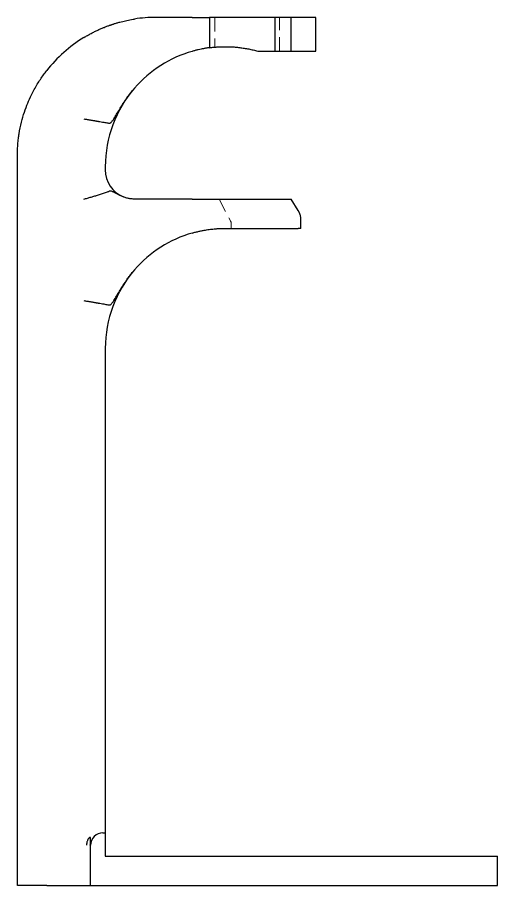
# Model space of a CAD drawing. Header units: millimetres. Extents: x 33 to 245, y 18 to 180.
# Drawn here: x 201.3 to 244.7, y 17.8 to 96.2 of the extents above; entities that cross this region are included whole.
import ezdxf

# ---------------------------------------------------------------- set-up
doc = ezdxf.new("R2010")
doc.units = ezdxf.units.MM
doc.linetypes.add('HIDDEN', pattern=[1.905, 1.27, -0.635])

msp = doc.modelspace()

# ---------------------------------------------------------------- linework, layer by layer
at = {"color": 7, "linetype": 'Continuous', "lineweight": 25}
for p, q in [((217.112, 96.194), (213.832, 96.194)), ((217.112, 96.194), (218.681, 96.194)), ((218.681, 96.194), (218.681, 93.455)), ((224.6, 96.194), (218.681, 96.194)), ((224.6, 93.146), (224.6, 96.194)), ((226.04, 96.194), (224.6, 96.194)), ((226.04, 93.146), (226.04, 96.194)), ((228.279, 96.194), (226.04, 96.194)), ((228.279, 93.146), (228.279, 96.194)), ((223.028, 93.146), (224.6, 93.146)), ((224.6, 93.146), (226.04, 93.146)), ((226.04, 93.146), (228.279, 93.146)), ((201.332, 17.811), (201.332, 83.694)), ((209.27, 82.715), (209.27, 82.436)), ((217.112, 79.79), (211.915, 79.79)), ((217.112, 79.79), (219.084, 79.79)), ((219.084, 79.79), (225.598, 79.79)), ((226.676, 78.762), (226.039, 79.787)), ((226.791, 78.55), (226.676, 78.762)), ((226.931, 77.144), (226.931, 77.946)), ((220.103, 77.144), (226.666, 77.144)), ((226.931, 77.144), (226.666, 77.144)), ((209.27, 66.311), (209.27, 31.04)), ((207.947, 21.861), (207.947, 21.962)), ((209.058, 22.573), (209.27, 22.573)), ((209.27, 22.573), (209.27, 20.457)), ((207.921, 21.595), (207.931, 21.635)), ((207.947, 17.811), (207.947, 21.462)), ((209.27, 20.457), (244.686, 20.457)), ((244.686, 17.811), (244.686, 20.457)), ((203.978, 17.811), (201.332, 17.811)), ((203.978, 17.811), (205.174, 17.811)), ((207.947, 17.811), (244.686, 17.811))]:
    msp.add_line(p, q, dxfattribs=at)
at = {"color": 7, "linetype": 'HIDDEN', "lineweight": 18}
for p, q in [((219.143, 96.194), (219.143, 93.506)), ((224.999, 93.146), (224.999, 96.194)), ((225, 93.146), (225, 96.194)), ((219.535, 79.79), (220.574, 77.812)), ((220.647, 77.517), (220.647, 77.144))]:
    msp.add_line(p, q, dxfattribs=at)
at = {"color": 7, "linetype": 'Continuous', "lineweight": 25}
for centre, radius, start, end in [((213.832, 83.694), 12.5, 90, 98.82015), ((213.832, 83.694), 12.5, 121.32895, 142.03003), ((220.103, 82.715), 10.833, 106.02857, 139.09263), ((220.103, 82.715), 10.833, 139.09263, 180), ((211.915, 82.436), 2.646, 180, 247.52249), ((220.103, 66.311), 10.833, 106.02857, 139.09263), ((220.103, 66.311), 10.833, 139.09263, 180), ((209.058, 21.462), 1.111, 90, 180)]:
    msp.add_arc(centre, radius, start, end, dxfattribs=at)
at = {"color": 7, "linetype": 'HIDDEN', "lineweight": 18}
for centre, radius, start, end in [((220.012, 77.517), 0.635, 0, 27.69947), ((206.571, 21.833), 1.376, 349.97373, 0)]:
    msp.add_arc(centre, radius, start, end, dxfattribs=at)
at = {"color": 7, "linetype": 'Continuous', "lineweight": 25}
for points, knots in [([(209.624, 95.465), (209.648, 95.473), (209.695, 95.49), (209.773, 95.517), (209.858, 95.546), (209.948, 95.576), (210.092, 95.622), (210.3, 95.686), (210.569, 95.762), (210.836, 95.831), (211.095, 95.892), (211.361, 95.948), (211.635, 96.001), (211.822, 96.031), (211.915, 96.046)], [0, 0, 0, 0, 0.049512, 0.099112, 0.148936, 0.19912, 0.249798, 0.374978, 0.499975, 0.601452, 0.701133, 0.800069, 0.899336, 1, 1, 1, 1]), ([(207.333, 94.372), (207.389, 94.405), (207.5, 94.472), (207.666, 94.568), (207.83, 94.66), (207.992, 94.747), (208.151, 94.829), (208.307, 94.907), (208.461, 94.982), (208.663, 95.076), (208.908, 95.185), (209.151, 95.285), (209.344, 95.361), (209.496, 95.418), (209.581, 95.449), (209.624, 95.465)], [0, 0, 0, 0, 0.065516, 0.129763, 0.192936, 0.255238, 0.316884, 0.378092, 0.439088, 0.500099, 0.625046, 0.749119, 0.833646, 0.917014, 1, 1, 1, 1]), ([(218.681, 93.455), (218.643, 93.45), (218.567, 93.439), (218.447, 93.421), (218.324, 93.402), (218.198, 93.38), (218.067, 93.356), (217.889, 93.321), (217.663, 93.271), (217.388, 93.204), (217.204, 93.153), (217.112, 93.127)], [0, 0, 0, 0, 0.082428, 0.164784, 0.247312, 0.330254, 0.413848, 0.498328, 0.665961, 0.832584, 1, 1, 1, 1]), ([(218.681, 93.455), (218.729, 93.461), (218.822, 93.473), (218.97, 93.489), (219.121, 93.503), (219.273, 93.515), (219.426, 93.525), (219.58, 93.533), (219.733, 93.539), (219.884, 93.544), (220.034, 93.546), (220.181, 93.547), (220.325, 93.546), (220.466, 93.542), (220.688, 93.534), (220.997, 93.514), (221.4, 93.472), (221.807, 93.415), (222.216, 93.342), (222.624, 93.254), (222.894, 93.182), (223.028, 93.146)], [0, 0, 0, 0, 0.0467624, 0.0921383, 0.1361295, 0.1787378, 0.2199655, 0.2598147, 0.298288, 0.3353884, 0.371119, 0.4054834, 0.4384856, 0.4701302, 0.5004222, 0.5856263, 0.6698898, 0.7533332, 0.8360808, 0.9182598, 1, 1, 1, 1]), ([(201.332, 83.694), (201.333, 83.817), (201.335, 84.052), (201.35, 84.392), (201.372, 84.704), (201.398, 84.988), (201.428, 85.245), (201.459, 85.474), (201.534, 85.968), (201.683, 86.693), (201.952, 87.617), (202.256, 88.435), (202.561, 89.115), (202.855, 89.682), (203.125, 90.153), (203.404, 90.592), (203.686, 91.002), (203.882, 91.259), (203.978, 91.385)], [0, 0, 0, 0, 0.04613, 0.08881, 0.128041, 0.163822, 0.196154, 0.225037, 0.250472, 0.383348, 0.500106, 0.603813, 0.69952, 0.765959, 0.829077, 0.889012, 0.945924, 1, 1, 1, 1]), ([(209.624, 86.634), (209.635, 86.633), (209.656, 86.631), (209.691, 86.641), (209.728, 86.66), (209.776, 86.694), (209.835, 86.753), (209.902, 86.835), (209.97, 86.928), (210.057, 87.057), (210.205, 87.298), (210.415, 87.657), (210.677, 88.096), (210.912, 88.466), (211.107, 88.758), (211.279, 89.004), (211.473, 89.267), (211.693, 89.548), (211.843, 89.724), (211.915, 89.809)], [0, 0, 0, 0, 0.01472, 0.029969, 0.046056, 0.063242, 0.092399, 0.12627, 0.156513, 0.189069, 0.251708, 0.376337, 0.500638, 0.625407, 0.69164, 0.750322, 0.838537, 0.921744, 1, 1, 1, 1]), ([(207.333, 87.029), (207.386, 87.02), (207.489, 87.003), (207.639, 86.979), (207.779, 86.955), (207.909, 86.934), (208.03, 86.914), (208.14, 86.895), (208.241, 86.878), (208.331, 86.862), (208.413, 86.848), (208.485, 86.836), (208.548, 86.824), (208.603, 86.815), (208.725, 86.794), (208.906, 86.762), (209.13, 86.723), (209.324, 86.689), (209.49, 86.659), (209.58, 86.642), (209.624, 86.634)], [0, 0, 0, 0, 0.057672, 0.11214, 0.163406, 0.211468, 0.256328, 0.297983, 0.336435, 0.371683, 0.403728, 0.432569, 0.458206, 0.480639, 0.499868, 0.609483, 0.714292, 0.814305, 0.909536, 1, 1, 1, 1]), ([(207.333, 79.79), (207.387, 79.805), (207.495, 79.834), (207.659, 79.879), (207.825, 79.925), (207.992, 79.973), (208.16, 80.021), (208.326, 80.071), (208.491, 80.121), (208.665, 80.175), (208.911, 80.252), (209.159, 80.335), (209.376, 80.41), (209.517, 80.46), (209.591, 80.487), (209.624, 80.499)], [0, 0, 0, 0, 0.058493, 0.118193, 0.179081, 0.241139, 0.304347, 0.368689, 0.434148, 0.500709, 0.583086, 0.749758, 0.847892, 0.931261, 1, 1, 1, 1]), ([(211.915, 79.79), (211.869, 79.791), (211.775, 79.792), (211.635, 79.804), (211.493, 79.823), (211.352, 79.849), (211.153, 79.896), (210.89, 79.983), (210.639, 80.093), (210.444, 80.19), (210.31, 80.263), (210.181, 80.334), (210.053, 80.401), (209.934, 80.458), (209.832, 80.496), (209.75, 80.513), (209.683, 80.515), (209.643, 80.504), (209.624, 80.499)], [0, 0, 0, 0, 0.048225, 0.097117, 0.14681, 0.197428, 0.249089, 0.364794, 0.498834, 0.560955, 0.623345, 0.685746, 0.748467, 0.816741, 0.874814, 0.918907, 0.960444, 1, 1, 1, 1]), ([(225.598, 79.79), (225.657, 79.79), (225.774, 79.79), (225.916, 79.79), (226.014, 79.79), (226.06, 79.79), (226.047, 79.79), (226.045, 79.79)], [0, 0, 0, 0, 0.236239, 0.467809, 0.710833, 0.935016, 1, 1, 1, 1]), ([(226.93, 77.946), (226.929, 77.99), (226.927, 78.077), (226.904, 78.225), (226.865, 78.388), (226.817, 78.494), (226.791, 78.55)], [0, 0, 0, 0, 0.234332, 0.470682, 0.720422, 1, 1, 1, 1]), ([(217.112, 76.723), (217.164, 76.738), (217.269, 76.768), (217.427, 76.809), (217.582, 76.847), (217.736, 76.883), (217.888, 76.916), (218.037, 76.946), (218.215, 76.979), (218.423, 77.014), (218.655, 77.048), (218.881, 77.076), (219.015, 77.089), (219.084, 77.096)], [0, 0, 0, 0, 0.072551, 0.144685, 0.21642, 0.287775, 0.35877, 0.429426, 0.499762, 0.61816, 0.740945, 0.8682, 1, 1, 1, 1]), ([(219.084, 77.096), (219.132, 77.101), (219.227, 77.109), (219.374, 77.12), (219.522, 77.129), (219.669, 77.136), (219.815, 77.141), (219.959, 77.144), (220.056, 77.144), (220.103, 77.144)], [0, 0, 0, 0, 0.158763, 0.3122073, 0.4603419, 0.6031766, 0.7407226, 0.8729924, 1, 1, 1, 1]), ([(209.624, 70.23), (209.635, 70.229), (209.656, 70.227), (209.691, 70.237), (209.728, 70.256), (209.776, 70.29), (209.835, 70.349), (209.902, 70.431), (209.97, 70.524), (210.057, 70.653), (210.205, 70.894), (210.415, 71.252), (210.677, 71.691), (210.912, 72.062), (211.107, 72.353), (211.279, 72.6), (211.473, 72.863), (211.693, 73.144), (211.843, 73.32), (211.915, 73.405)], [0, 0, 0, 0, 0.01472, 0.029969, 0.046056, 0.063242, 0.092399, 0.12627, 0.156513, 0.189069, 0.251708, 0.376337, 0.500638, 0.625407, 0.69164, 0.750322, 0.838537, 0.921744, 1, 1, 1, 1]), ([(207.333, 70.625), (207.386, 70.616), (207.489, 70.599), (207.639, 70.574), (207.779, 70.551), (207.909, 70.53), (208.03, 70.51), (208.14, 70.491), (208.241, 70.474), (208.331, 70.458), (208.413, 70.444), (208.485, 70.431), (208.548, 70.42), (208.603, 70.411), (208.725, 70.39), (208.906, 70.358), (209.13, 70.319), (209.324, 70.284), (209.49, 70.255), (209.58, 70.238), (209.624, 70.23)], [0, 0, 0, 0, 0.057672, 0.11214, 0.163406, 0.211468, 0.256328, 0.297983, 0.336435, 0.371683, 0.403728, 0.432569, 0.458206, 0.480639, 0.499868, 0.609483, 0.714292, 0.814305, 0.909536, 1, 1, 1, 1]), ([(209.27, 31.04), (209.27, 30.715), (209.27, 30.155), (209.27, 29.303), (209.27, 28.52), (209.27, 27.743), (209.27, 27.043), (209.27, 26.397), (209.27, 25.79), (209.27, 25.221), (209.27, 24.865), (209.27, 24.69)], [0, 0, 0, 0, 0.1454832, 0.2503024, 0.3823372, 0.5005952, 0.6077637, 0.7111437, 0.810872, 0.9071009, 1, 1, 1, 1]), ([(209.27, 24.69), (209.27, 24.626), (209.27, 24.497), (209.27, 24.314), (209.27, 24.138), (209.27, 23.97), (209.27, 23.73), (209.27, 23.439), (209.27, 23.132), (209.27, 22.888), (209.27, 22.729), (209.27, 22.634), (209.27, 22.583), (209.27, 22.577), (209.27, 22.573)], [0, 0, 0, 0, 0.050094, 0.10002, 0.149858, 0.199691, 0.249598, 0.375085, 0.499816, 0.624543, 0.748487, 0.83303, 0.916713, 1, 1, 1, 1]), ([(207.728, 22.022), (207.715, 21.998), (207.685, 21.945), (207.645, 21.855), (207.602, 21.727), (207.575, 21.593), (207.571, 21.495), (207.57, 21.462)], [0, 0, 0, 0, 0.140209, 0.306994, 0.499932, 0.831492, 1, 1, 1, 1]), ([(207.947, 21.962), (207.947, 21.991), (207.947, 22.048), (207.94, 22.109), (207.923, 22.144), (207.901, 22.155), (207.875, 22.154), (207.851, 22.145), (207.827, 22.131), (207.804, 22.114), (207.781, 22.093), (207.754, 22.063), (207.736, 22.035), (207.728, 22.022)], [0, 0, 0, 0, 0.25892, 0.498738, 0.629894, 0.748216, 0.81539, 0.874067, 0.907667, 0.937047, 0.963381, 0.983375, 1, 1, 1, 1]), ([(207.931, 21.635), (207.931, 21.638), (207.932, 21.643), (207.934, 21.654), (207.938, 21.685), (207.942, 21.723), (207.943, 21.746), (207.944, 21.763)], [0, 0, 0, 0, 0.017216, 0.034741, 0.0744, 0.313081, 1, 1, 1, 1]), ([(207.946, 21.784), (207.946, 21.797), (207.947, 21.824), (207.947, 21.848), (207.947, 21.861)], [0, 0, 0, 0, 0.481197, 1, 1, 1, 1])]:
    msp.add_open_spline(points, degree=3, knots=knots, dxfattribs=at)
for points in [[(207.918, 21.462), (207.918, 21.521), (207.922, 21.579), (207.931, 21.635)], [(205.174, 17.811), (207.023, 17.811), (207.947, 17.811), (207.947, 17.811)]]:
    msp.add_open_spline(points, degree=3, dxfattribs=at)

doc.saveas('drawing.dxf')
